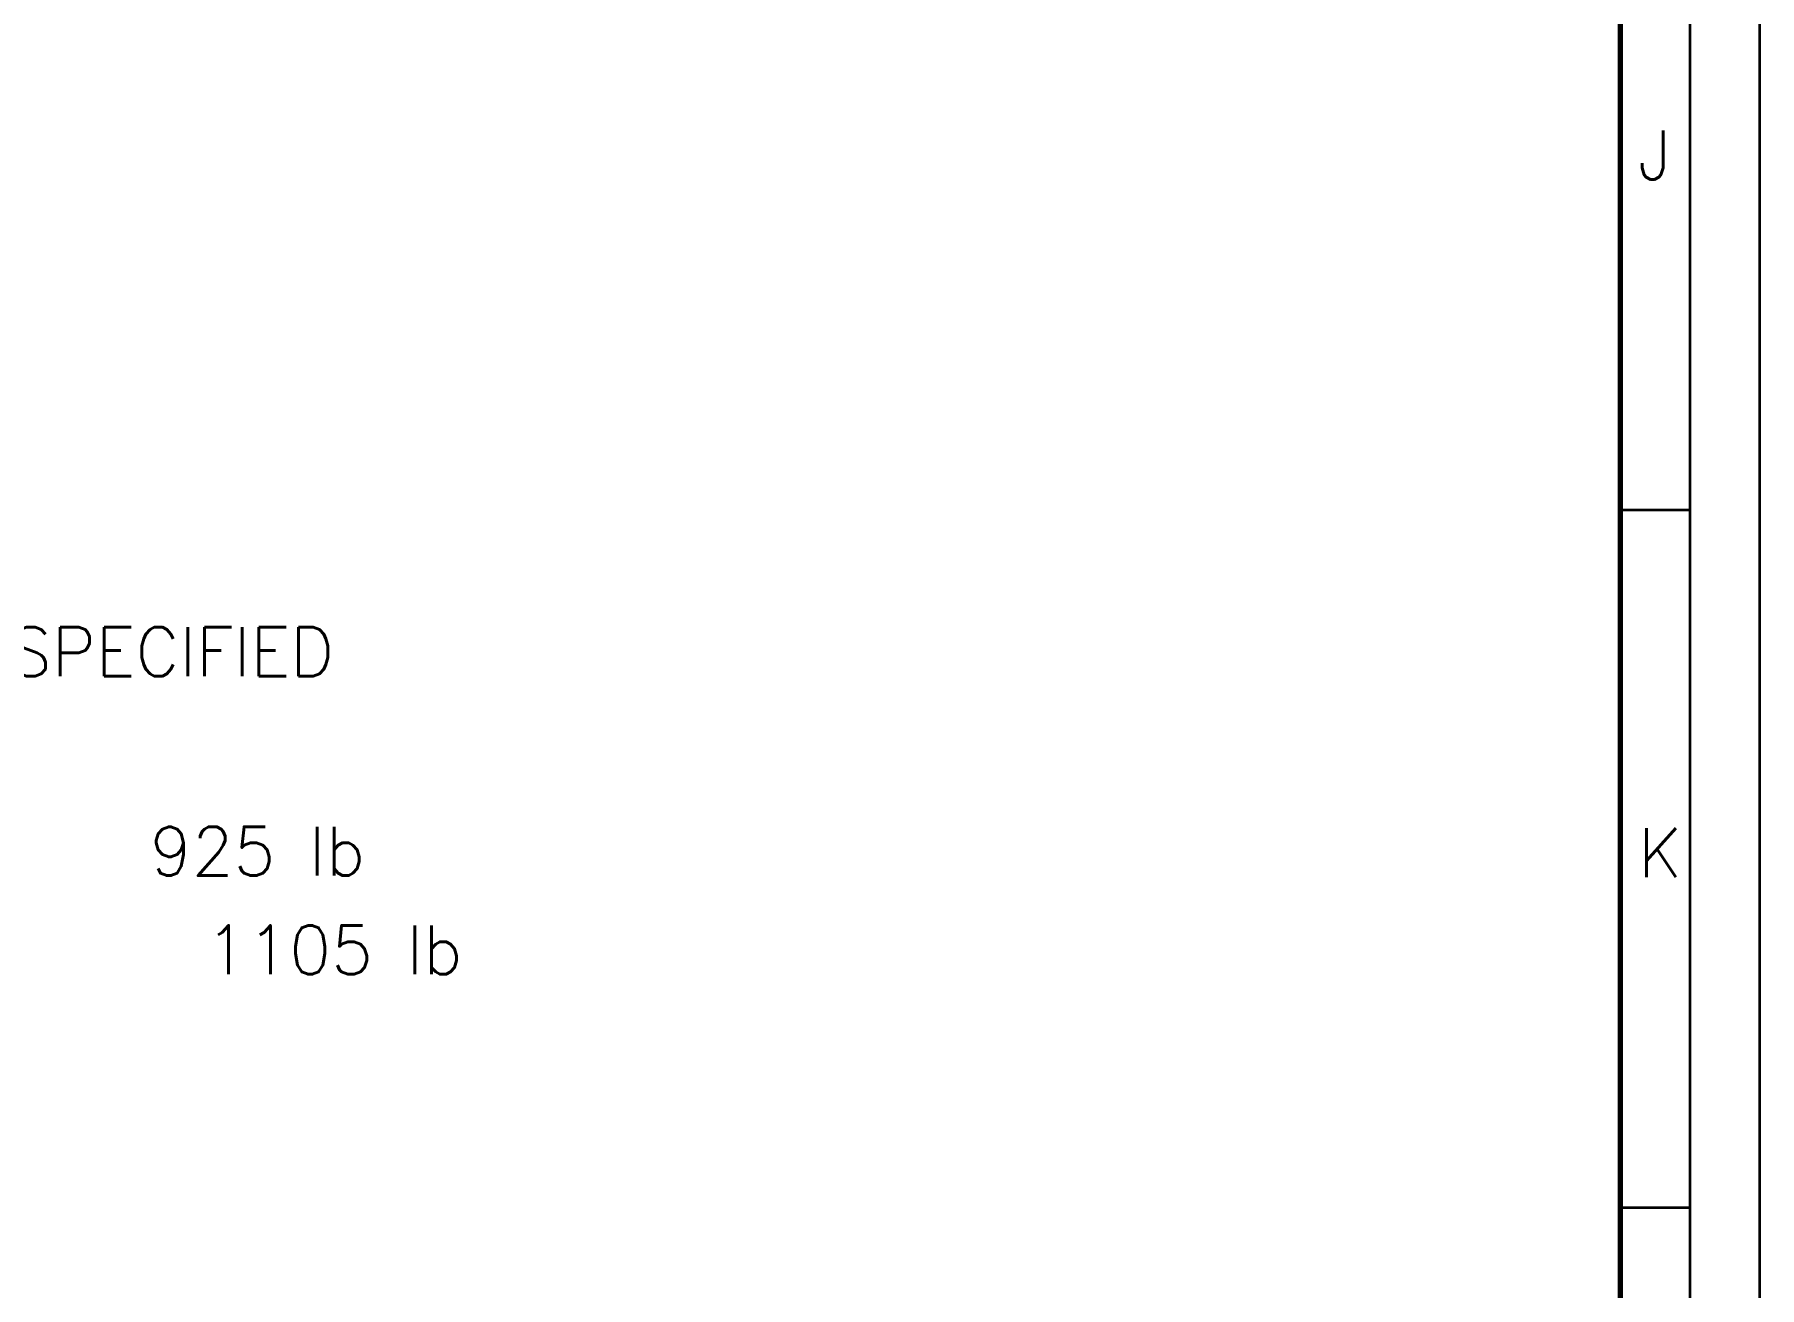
# Model space of a CAD drawing. Extents: x 68 to 8478, y -14 to 5926.
# Drawn here: x 7241 to 8478, y 884 to 1782 of the extents above; entities that cross this region are included whole.
import ezdxf

# ---------------------------------------------------------------- set-up
doc = ezdxf.new("R2010")
doc.units = 0
doc.header["$LTSCALE"] = 10
doc.layers.add('10', color=3, linetype='CONTINUOUS')
for name, color, linetype, lineweight in [('dim', 3, 'CONTINUOUS', 15), ('M_EQUIP_E7', 7, 'CONTINUOUS', 70), ('M_EQUIP_T13', 3, 'CONTINUOUS', 35), ('M_EQUIP_T15', 2, 'CONTINUOUS', 50)]:
    doc.layers.add(name, color=color, linetype=linetype, lineweight=lineweight)
doc.styles.add('S', font='simplex.shx', dxfattribs={"width": 0.8})
doc.styles.add('SIMPLEX', font='simplex')

# ---------------------------------------------------------------- blocks, each defined once
blk = doc.blocks.new('15')
at = {"layer": 'M_EQUIP_T15', "linetype": 'Continuous', "style": 'SIMPLEX'}
for s, p in [('X---X DELIVERY LIMIT', (0, 210)), ('PIPE CONNECTIONS AND ', (0, 140)), ('FLANGE STANDARDS TO BE SPECIFIED', (0, 70)), ('DYN. LOAD FACTOR 1,1', (0, 0))]:
    blk.add_text(s, height=35, dxfattribs=at).set_placement(p)
blk = doc.blocks.new('A$C0F477D11')
at = {"layer": '10', "color": 3, "linetype": 'Continuous', "lineweight": 35}
for p, q in [((836, 145.5), (831, 145.5)), ((836, 95.5), (831, 95.5))]:
    blk.add_line(p, q, dxfattribs=at)
for points in [[(841, 0), (0, 0), (0, 594), (841, 594)], [(836, 5), (15, 5), (15, 589), (836, 589)]]:
    blk.add_lwpolyline(points, close=True, dxfattribs=at)
at = {"layer": '10', "color": 7, "linetype": 'Continuous', "lineweight": 70}
blk.add_lwpolyline([(831, 10), (20, 10), (20, 584), (831, 584)], close=True, dxfattribs=at)
at = {"layer": '10', "color": 3, "linetype": 'Continuous', "lineweight": 35, "style": 'S'}
for s, p in [('J', (832.28, 169.21)), ('K', (832.3, 119.21))]:
    blk.add_text(s, height=3.5, dxfattribs=at).set_placement(p)

msp = doc.modelspace()

# ---------------------------------------------------------------- block references
at = {"layer": 'dim', "lineweight": 35, "xscale": 10, "yscale": 10, "zscale": 10}
msp.add_blockref('A$C0F477D11', (68.1, -13.5), dxfattribs=at)
at = {"layer": 'M_EQUIP_E7', "linetype": 'Continuous'}
msp.add_blockref('15', (6572.5, 1252.7), dxfattribs=at)

# ---------------------------------------------------------------- texts
at = {"layer": 'M_EQUIP_T13', "color": 2, "style": 'SIMPLEX'}
for s, p in [('EMPTY WEIGHT     420 kg   925 lb', (6567.4, 1179.7)), ('OPERATION WEIGHT  500 kg   1105 lb', (6569.8, 1108.9))]:
    msp.add_text(s, height=35, dxfattribs=at).set_placement(p)

doc.saveas('drawing.dxf')
